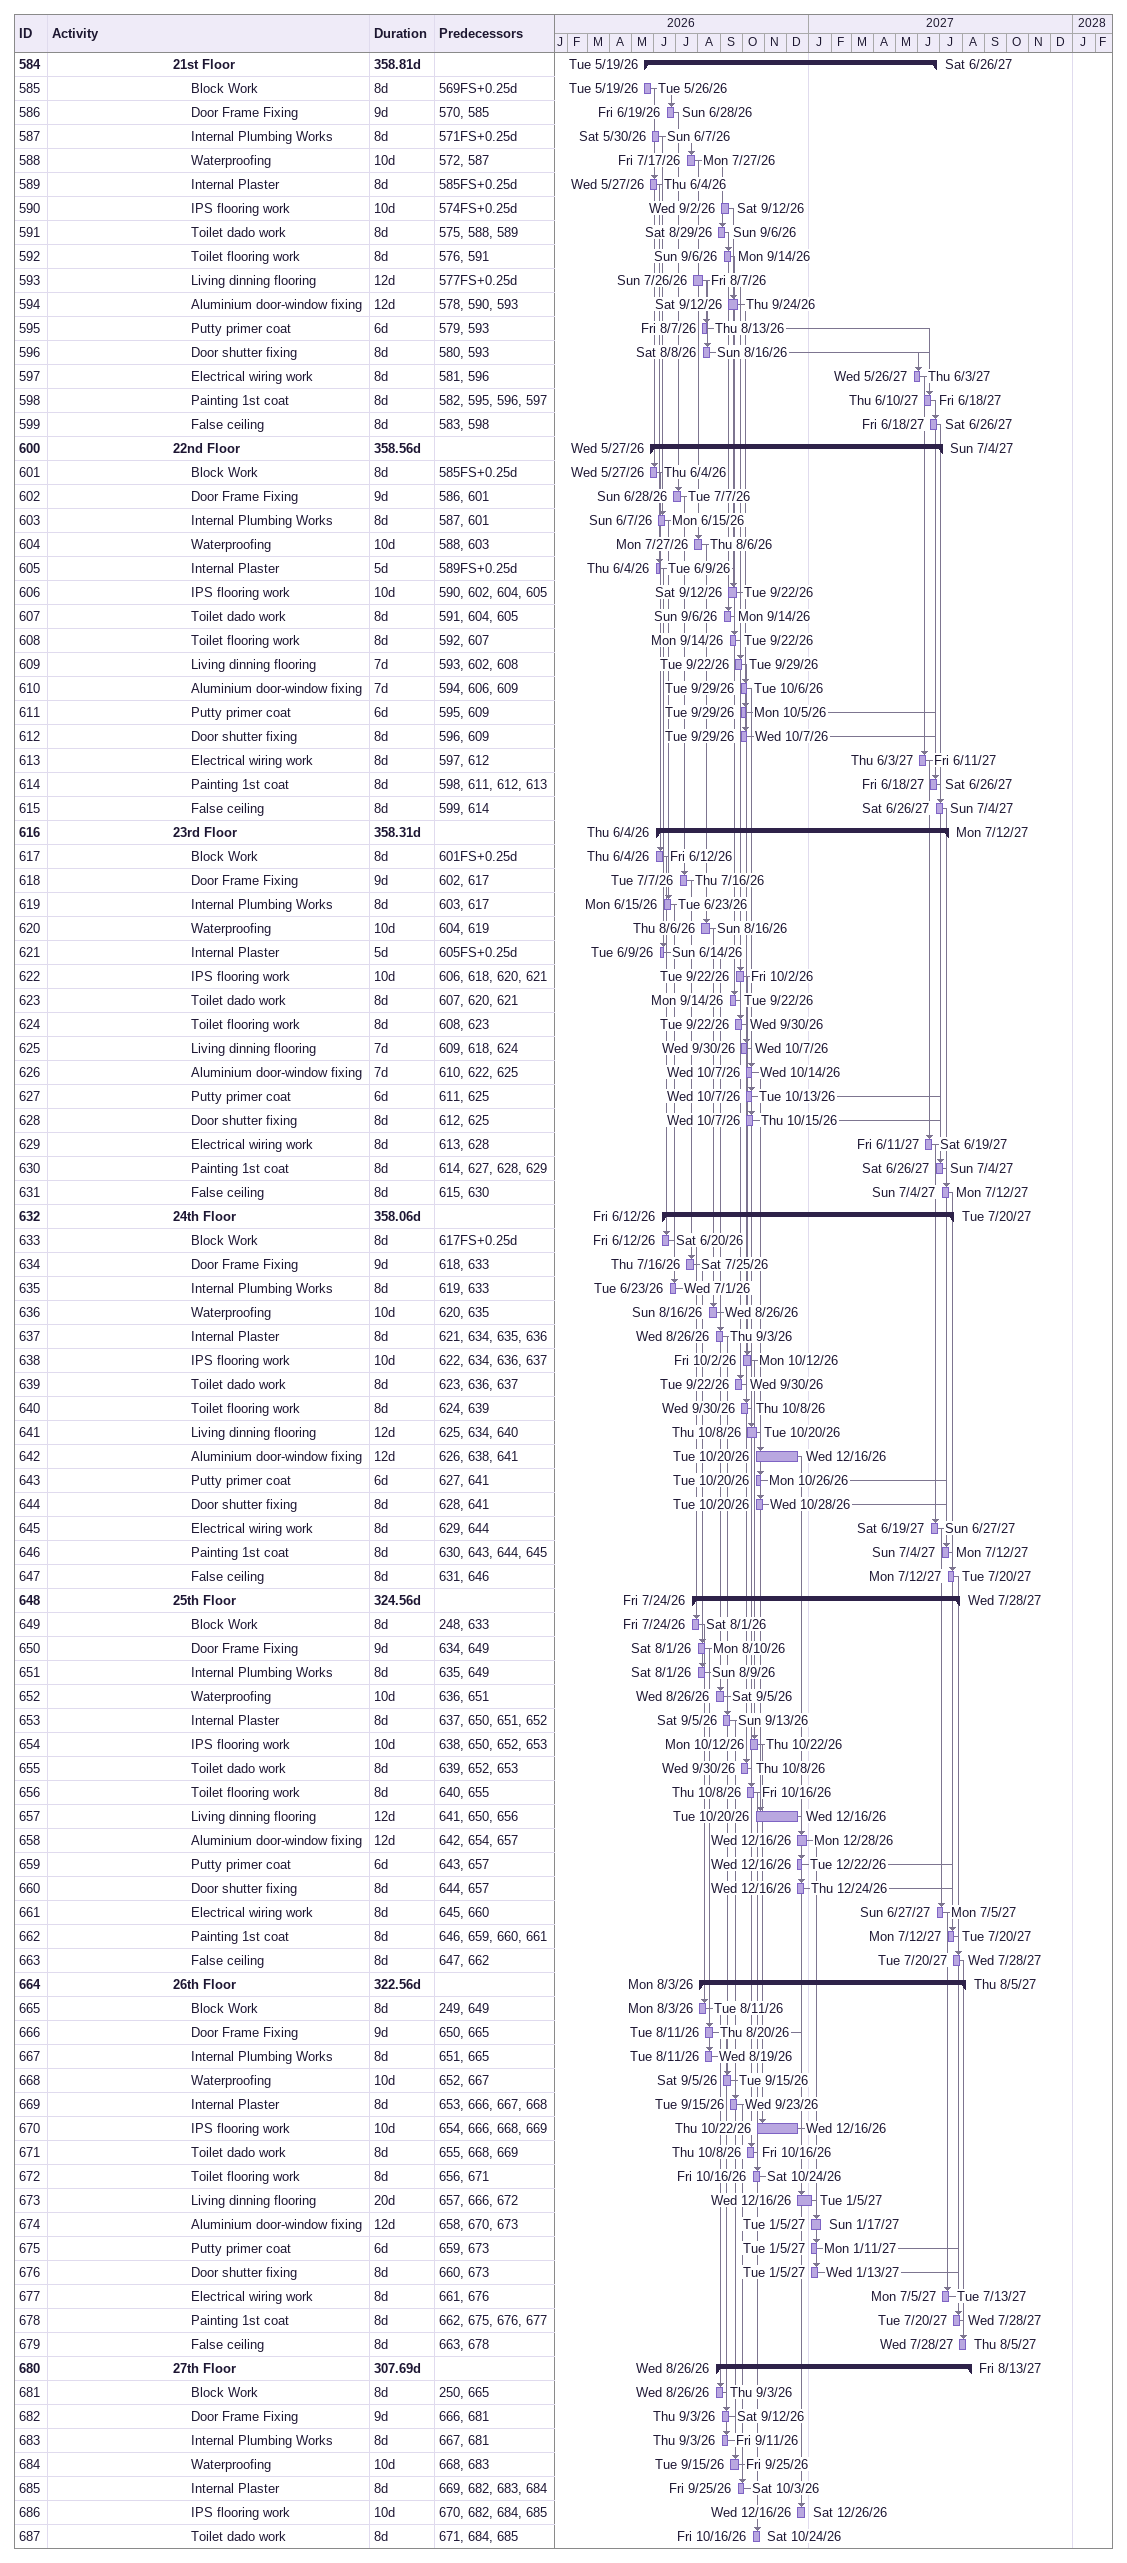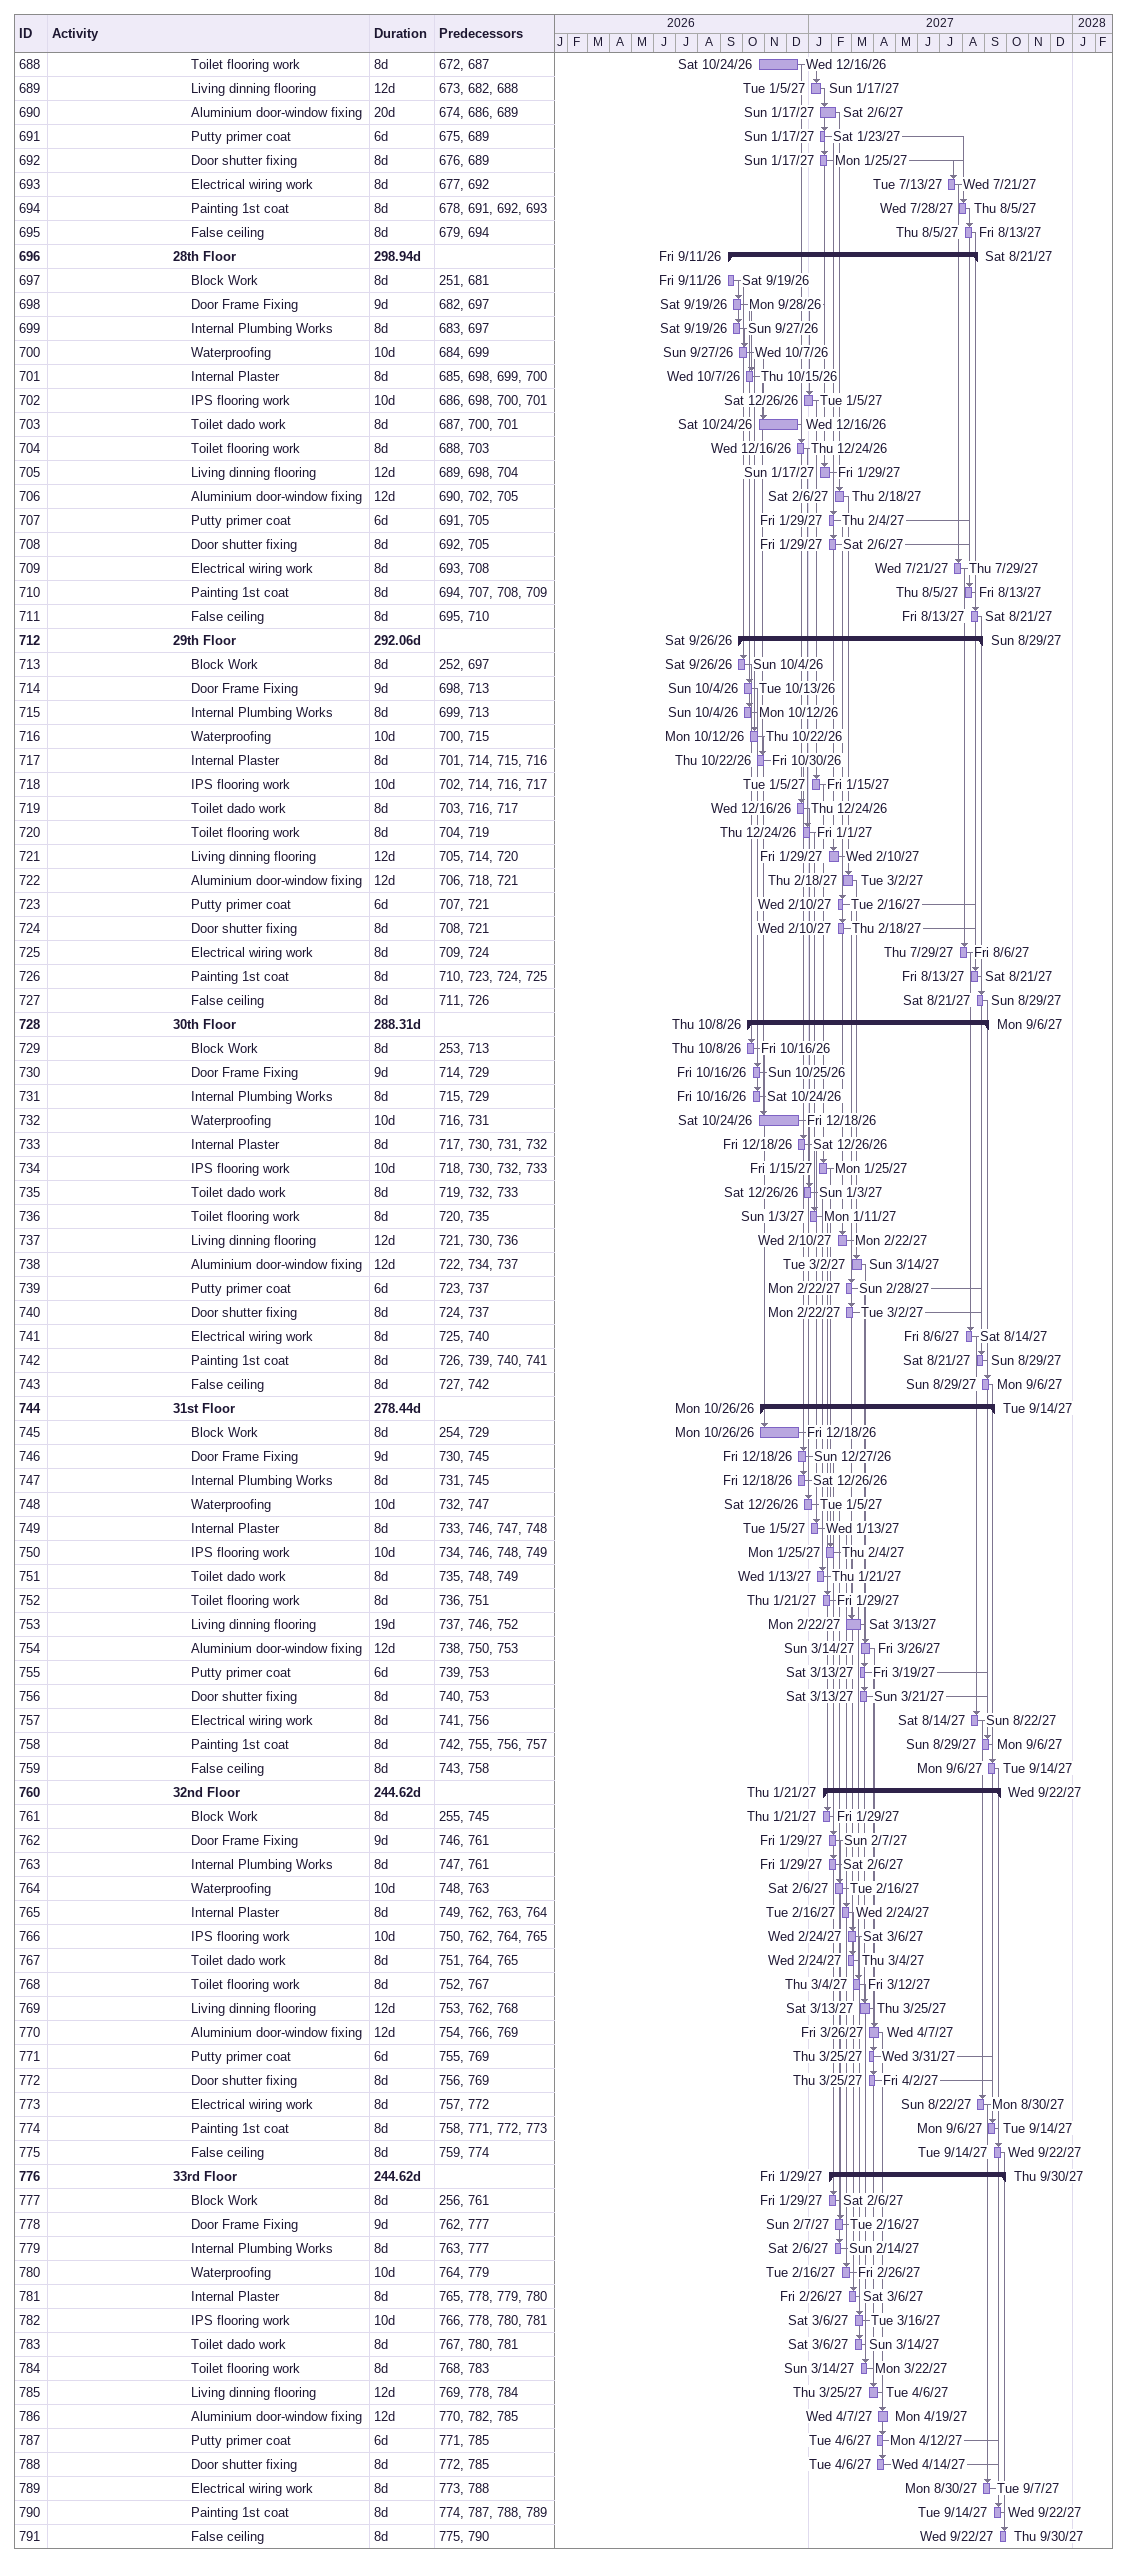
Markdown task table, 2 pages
| ID | Level | Task | Duration | Start | Finish | Predecessors |
|---|---|---|---|---|---|---|
| 584 | 8 | **21st Floor** | 358.81d | 2026-05-19 | 2027-06-26 |  |
| 585 | 9 | Block Work | 8d | 2026-05-19 | 2026-05-26 | 569FS+0.25d |
| 586 | 9 | Door Frame Fixing | 9d | 2026-06-19 | 2026-06-28 | 570, 585 |
| 587 | 9 | Internal Plumbing Works | 8d | 2026-05-30 | 2026-06-07 | 571FS+0.25d |
| 588 | 9 | Waterproofing | 10d | 2026-07-17 | 2026-07-27 | 572, 587 |
| 589 | 9 | Internal Plaster | 8d | 2026-05-27 | 2026-06-04 | 585FS+0.25d |
| 590 | 9 | IPS flooring work | 10d | 2026-09-02 | 2026-09-12 | 574FS+0.25d |
| 591 | 9 | Toilet dado work | 8d | 2026-08-29 | 2026-09-06 | 575, 588, 589 |
| 592 | 9 | Toilet flooring work | 8d | 2026-09-06 | 2026-09-14 | 576, 591 |
| 593 | 9 | Living dinning flooring | 12d | 2026-07-26 | 2026-08-07 | 577FS+0.25d |
| 594 | 9 | Aluminium door-window fixing | 12d | 2026-09-12 | 2026-09-24 | 578, 590, 593 |
| 595 | 9 | Putty primer coat | 6d | 2026-08-07 | 2026-08-13 | 579, 593 |
| 596 | 9 | Door shutter fixing | 8d | 2026-08-08 | 2026-08-16 | 580, 593 |
| 597 | 9 | Electrical wiring work | 8d | 2027-05-26 | 2027-06-03 | 581, 596 |
| 598 | 9 | Painting 1st coat | 8d | 2027-06-10 | 2027-06-18 | 582, 595, 596, 597 |
| 599 | 9 | False ceiling | 8d | 2027-06-18 | 2027-06-26 | 583, 598 |
| 600 | 8 | **22nd Floor** | 358.56d | 2026-05-27 | 2027-07-04 |  |
| 601 | 9 | Block Work | 8d | 2026-05-27 | 2026-06-04 | 585FS+0.25d |
| 602 | 9 | Door Frame Fixing | 9d | 2026-06-28 | 2026-07-07 | 586, 601 |
| 603 | 9 | Internal Plumbing Works | 8d | 2026-06-07 | 2026-06-15 | 587, 601 |
| 604 | 9 | Waterproofing | 10d | 2026-07-27 | 2026-08-06 | 588, 603 |
| 605 | 9 | Internal Plaster | 5d | 2026-06-04 | 2026-06-09 | 589FS+0.25d |
| 606 | 9 | IPS flooring work | 10d | 2026-09-12 | 2026-09-22 | 590, 602, 604, 605 |
| 607 | 9 | Toilet dado work | 8d | 2026-09-06 | 2026-09-14 | 591, 604, 605 |
| 608 | 9 | Toilet flooring work | 8d | 2026-09-14 | 2026-09-22 | 592, 607 |
| 609 | 9 | Living dinning flooring | 7d | 2026-09-22 | 2026-09-29 | 593, 602, 608 |
| 610 | 9 | Aluminium door-window fixing | 7d | 2026-09-29 | 2026-10-06 | 594, 606, 609 |
| 611 | 9 | Putty primer coat | 6d | 2026-09-29 | 2026-10-05 | 595, 609 |
| 612 | 9 | Door shutter fixing | 8d | 2026-09-29 | 2026-10-07 | 596, 609 |
| 613 | 9 | Electrical wiring work | 8d | 2027-06-03 | 2027-06-11 | 597, 612 |
| 614 | 9 | Painting 1st coat | 8d | 2027-06-18 | 2027-06-26 | 598, 611, 612, 613 |
| 615 | 9 | False ceiling | 8d | 2027-06-26 | 2027-07-04 | 599, 614 |
| 616 | 8 | **23rd Floor** | 358.31d | 2026-06-04 | 2027-07-12 |  |
| 617 | 9 | Block Work | 8d | 2026-06-04 | 2026-06-12 | 601FS+0.25d |
| 618 | 9 | Door Frame Fixing | 9d | 2026-07-07 | 2026-07-16 | 602, 617 |
| 619 | 9 | Internal Plumbing Works | 8d | 2026-06-15 | 2026-06-23 | 603, 617 |
| 620 | 9 | Waterproofing | 10d | 2026-08-06 | 2026-08-16 | 604, 619 |
| 621 | 9 | Internal Plaster | 5d | 2026-06-09 | 2026-06-14 | 605FS+0.25d |
| 622 | 9 | IPS flooring work | 10d | 2026-09-22 | 2026-10-02 | 606, 618, 620, 621 |
| 623 | 9 | Toilet dado work | 8d | 2026-09-14 | 2026-09-22 | 607, 620, 621 |
| 624 | 9 | Toilet flooring work | 8d | 2026-09-22 | 2026-09-30 | 608, 623 |
| 625 | 9 | Living dinning flooring | 7d | 2026-09-30 | 2026-10-07 | 609, 618, 624 |
| 626 | 9 | Aluminium door-window fixing | 7d | 2026-10-07 | 2026-10-14 | 610, 622, 625 |
| 627 | 9 | Putty primer coat | 6d | 2026-10-07 | 2026-10-13 | 611, 625 |
| 628 | 9 | Door shutter fixing | 8d | 2026-10-07 | 2026-10-15 | 612, 625 |
| 629 | 9 | Electrical wiring work | 8d | 2027-06-11 | 2027-06-19 | 613, 628 |
| 630 | 9 | Painting 1st coat | 8d | 2027-06-26 | 2027-07-04 | 614, 627, 628, 629 |
| 631 | 9 | False ceiling | 8d | 2027-07-04 | 2027-07-12 | 615, 630 |
| 632 | 8 | **24th Floor** | 358.06d | 2026-06-12 | 2027-07-20 |  |
| 633 | 9 | Block Work | 8d | 2026-06-12 | 2026-06-20 | 617FS+0.25d |
| 634 | 9 | Door Frame Fixing | 9d | 2026-07-16 | 2026-07-25 | 618, 633 |
| 635 | 9 | Internal Plumbing Works | 8d | 2026-06-23 | 2026-07-01 | 619, 633 |
| 636 | 9 | Waterproofing | 10d | 2026-08-16 | 2026-08-26 | 620, 635 |
| 637 | 9 | Internal Plaster | 8d | 2026-08-26 | 2026-09-03 | 621, 634, 635, 636 |
| 638 | 9 | IPS flooring work | 10d | 2026-10-02 | 2026-10-12 | 622, 634, 636, 637 |
| 639 | 9 | Toilet dado work | 8d | 2026-09-22 | 2026-09-30 | 623, 636, 637 |
| 640 | 9 | Toilet flooring work | 8d | 2026-09-30 | 2026-10-08 | 624, 639 |
| 641 | 9 | Living dinning flooring | 12d | 2026-10-08 | 2026-10-20 | 625, 634, 640 |
| 642 | 9 | Aluminium door-window fixing | 12d | 2026-10-20 | 2026-12-16 | 626, 638, 641 |
| 643 | 9 | Putty primer coat | 6d | 2026-10-20 | 2026-10-26 | 627, 641 |
| 644 | 9 | Door shutter fixing | 8d | 2026-10-20 | 2026-10-28 | 628, 641 |
| 645 | 9 | Electrical wiring work | 8d | 2027-06-19 | 2027-06-27 | 629, 644 |
| 646 | 9 | Painting 1st coat | 8d | 2027-07-04 | 2027-07-12 | 630, 643, 644, 645 |
| 647 | 9 | False ceiling | 8d | 2027-07-12 | 2027-07-20 | 631, 646 |
| 648 | 8 | **25th Floor** | 324.56d | 2026-07-24 | 2027-07-28 |  |
| 649 | 9 | Block Work | 8d | 2026-07-24 | 2026-08-01 | 248, 633 |
| 650 | 9 | Door Frame Fixing | 9d | 2026-08-01 | 2026-08-10 | 634, 649 |
| 651 | 9 | Internal Plumbing Works | 8d | 2026-08-01 | 2026-08-09 | 635, 649 |
| 652 | 9 | Waterproofing | 10d | 2026-08-26 | 2026-09-05 | 636, 651 |
| 653 | 9 | Internal Plaster | 8d | 2026-09-05 | 2026-09-13 | 637, 650, 651, 652 |
| 654 | 9 | IPS flooring work | 10d | 2026-10-12 | 2026-10-22 | 638, 650, 652, 653 |
| 655 | 9 | Toilet dado work | 8d | 2026-09-30 | 2026-10-08 | 639, 652, 653 |
| 656 | 9 | Toilet flooring work | 8d | 2026-10-08 | 2026-10-16 | 640, 655 |
| 657 | 9 | Living dinning flooring | 12d | 2026-10-20 | 2026-12-16 | 641, 650, 656 |
| 658 | 9 | Aluminium door-window fixing | 12d | 2026-12-16 | 2026-12-28 | 642, 654, 657 |
| 659 | 9 | Putty primer coat | 6d | 2026-12-16 | 2026-12-22 | 643, 657 |
| 660 | 9 | Door shutter fixing | 8d | 2026-12-16 | 2026-12-24 | 644, 657 |
| 661 | 9 | Electrical wiring work | 8d | 2027-06-27 | 2027-07-05 | 645, 660 |
| 662 | 9 | Painting 1st coat | 8d | 2027-07-12 | 2027-07-20 | 646, 659, 660, 661 |
| 663 | 9 | False ceiling | 8d | 2027-07-20 | 2027-07-28 | 647, 662 |
| 664 | 8 | **26th Floor** | 322.56d | 2026-08-03 | 2027-08-05 |  |
| 665 | 9 | Block Work | 8d | 2026-08-03 | 2026-08-11 | 249, 649 |
| 666 | 9 | Door Frame Fixing | 9d | 2026-08-11 | 2026-08-20 | 650, 665 |
| 667 | 9 | Internal Plumbing Works | 8d | 2026-08-11 | 2026-08-19 | 651, 665 |
| 668 | 9 | Waterproofing | 10d | 2026-09-05 | 2026-09-15 | 652, 667 |
| 669 | 9 | Internal Plaster | 8d | 2026-09-15 | 2026-09-23 | 653, 666, 667, 668 |
| 670 | 9 | IPS flooring work | 10d | 2026-10-22 | 2026-12-16 | 654, 666, 668, 669 |
| 671 | 9 | Toilet dado work | 8d | 2026-10-08 | 2026-10-16 | 655, 668, 669 |
| 672 | 9 | Toilet flooring work | 8d | 2026-10-16 | 2026-10-24 | 656, 671 |
| 673 | 9 | Living dinning flooring | 20d | 2026-12-16 | 2027-01-05 | 657, 666, 672 |
| 674 | 9 | Aluminium door-window fixing | 12d | 2027-01-05 | 2027-01-17 | 658, 670, 673 |
| 675 | 9 | Putty primer coat | 6d | 2027-01-05 | 2027-01-11 | 659, 673 |
| 676 | 9 | Door shutter fixing | 8d | 2027-01-05 | 2027-01-13 | 660, 673 |
| 677 | 9 | Electrical wiring work | 8d | 2027-07-05 | 2027-07-13 | 661, 676 |
| 678 | 9 | Painting 1st coat | 8d | 2027-07-20 | 2027-07-28 | 662, 675, 676, 677 |
| 679 | 9 | False ceiling | 8d | 2027-07-28 | 2027-08-05 | 663, 678 |
| 680 | 8 | **27th Floor** | 307.69d | 2026-08-26 | 2027-08-13 |  |
| 681 | 9 | Block Work | 8d | 2026-08-26 | 2026-09-03 | 250, 665 |
| 682 | 9 | Door Frame Fixing | 9d | 2026-09-03 | 2026-09-12 | 666, 681 |
| 683 | 9 | Internal Plumbing Works | 8d | 2026-09-03 | 2026-09-11 | 667, 681 |
| 684 | 9 | Waterproofing | 10d | 2026-09-15 | 2026-09-25 | 668, 683 |
| 685 | 9 | Internal Plaster | 8d | 2026-09-25 | 2026-10-03 | 669, 682, 683, 684 |
| 686 | 9 | IPS flooring work | 10d | 2026-12-16 | 2026-12-26 | 670, 682, 684, 685 |
| 687 | 9 | Toilet dado work | 8d | 2026-10-16 | 2026-10-24 | 671, 684, 685 |
| 688 | 9 | Toilet flooring work | 8d | 2026-10-24 | 2026-12-16 | 672, 687 |
| 689 | 9 | Living dinning flooring | 12d | 2027-01-05 | 2027-01-17 | 673, 682, 688 |
| 690 | 9 | Aluminium door-window fixing | 20d | 2027-01-17 | 2027-02-06 | 674, 686, 689 |
| 691 | 9 | Putty primer coat | 6d | 2027-01-17 | 2027-01-23 | 675, 689 |
| 692 | 9 | Door shutter fixing | 8d | 2027-01-17 | 2027-01-25 | 676, 689 |
| 693 | 9 | Electrical wiring work | 8d | 2027-07-13 | 2027-07-21 | 677, 692 |
| 694 | 9 | Painting 1st coat | 8d | 2027-07-28 | 2027-08-05 | 678, 691, 692, 693 |
| 695 | 9 | False ceiling | 8d | 2027-08-05 | 2027-08-13 | 679, 694 |
| 696 | 8 | **28th Floor** | 298.94d | 2026-09-11 | 2027-08-21 |  |
| 697 | 9 | Block Work | 8d | 2026-09-11 | 2026-09-19 | 251, 681 |
| 698 | 9 | Door Frame Fixing | 9d | 2026-09-19 | 2026-09-28 | 682, 697 |
| 699 | 9 | Internal Plumbing Works | 8d | 2026-09-19 | 2026-09-27 | 683, 697 |
| 700 | 9 | Waterproofing | 10d | 2026-09-27 | 2026-10-07 | 684, 699 |
| 701 | 9 | Internal Plaster | 8d | 2026-10-07 | 2026-10-15 | 685, 698, 699, 700 |
| 702 | 9 | IPS flooring work | 10d | 2026-12-26 | 2027-01-05 | 686, 698, 700, 701 |
| 703 | 9 | Toilet dado work | 8d | 2026-10-24 | 2026-12-16 | 687, 700, 701 |
| 704 | 9 | Toilet flooring work | 8d | 2026-12-16 | 2026-12-24 | 688, 703 |
| 705 | 9 | Living dinning flooring | 12d | 2027-01-17 | 2027-01-29 | 689, 698, 704 |
| 706 | 9 | Aluminium door-window fixing | 12d | 2027-02-06 | 2027-02-18 | 690, 702, 705 |
| 707 | 9 | Putty primer coat | 6d | 2027-01-29 | 2027-02-04 | 691, 705 |
| 708 | 9 | Door shutter fixing | 8d | 2027-01-29 | 2027-02-06 | 692, 705 |
| 709 | 9 | Electrical wiring work | 8d | 2027-07-21 | 2027-07-29 | 693, 708 |
| 710 | 9 | Painting 1st coat | 8d | 2027-08-05 | 2027-08-13 | 694, 707, 708, 709 |
| 711 | 9 | False ceiling | 8d | 2027-08-13 | 2027-08-21 | 695, 710 |
| 712 | 8 | **29th Floor** | 292.06d | 2026-09-26 | 2027-08-29 |  |
| 713 | 9 | Block Work | 8d | 2026-09-26 | 2026-10-04 | 252, 697 |
| 714 | 9 | Door Frame Fixing | 9d | 2026-10-04 | 2026-10-13 | 698, 713 |
| 715 | 9 | Internal Plumbing Works | 8d | 2026-10-04 | 2026-10-12 | 699, 713 |
| 716 | 9 | Waterproofing | 10d | 2026-10-12 | 2026-10-22 | 700, 715 |
| 717 | 9 | Internal Plaster | 8d | 2026-10-22 | 2026-10-30 | 701, 714, 715, 716 |
| 718 | 9 | IPS flooring work | 10d | 2027-01-05 | 2027-01-15 | 702, 714, 716, 717 |
| 719 | 9 | Toilet dado work | 8d | 2026-12-16 | 2026-12-24 | 703, 716, 717 |
| 720 | 9 | Toilet flooring work | 8d | 2026-12-24 | 2027-01-01 | 704, 719 |
| 721 | 9 | Living dinning flooring | 12d | 2027-01-29 | 2027-02-10 | 705, 714, 720 |
| 722 | 9 | Aluminium door-window fixing | 12d | 2027-02-18 | 2027-03-02 | 706, 718, 721 |
| 723 | 9 | Putty primer coat | 6d | 2027-02-10 | 2027-02-16 | 707, 721 |
| 724 | 9 | Door shutter fixing | 8d | 2027-02-10 | 2027-02-18 | 708, 721 |
| 725 | 9 | Electrical wiring work | 8d | 2027-07-29 | 2027-08-06 | 709, 724 |
| 726 | 9 | Painting 1st coat | 8d | 2027-08-13 | 2027-08-21 | 710, 723, 724, 725 |
| 727 | 9 | False ceiling | 8d | 2027-08-21 | 2027-08-29 | 711, 726 |
| 728 | 8 | **30th Floor** | 288.31d | 2026-10-08 | 2027-09-06 |  |
| 729 | 9 | Block Work | 8d | 2026-10-08 | 2026-10-16 | 253, 713 |
| 730 | 9 | Door Frame Fixing | 9d | 2026-10-16 | 2026-10-25 | 714, 729 |
| 731 | 9 | Internal Plumbing Works | 8d | 2026-10-16 | 2026-10-24 | 715, 729 |
| 732 | 9 | Waterproofing | 10d | 2026-10-24 | 2026-12-18 | 716, 731 |
| 733 | 9 | Internal Plaster | 8d | 2026-12-18 | 2026-12-26 | 717, 730, 731, 732 |
| 734 | 9 | IPS flooring work | 10d | 2027-01-15 | 2027-01-25 | 718, 730, 732, 733 |
| 735 | 9 | Toilet dado work | 8d | 2026-12-26 | 2027-01-03 | 719, 732, 733 |
| 736 | 9 | Toilet flooring work | 8d | 2027-01-03 | 2027-01-11 | 720, 735 |
| 737 | 9 | Living dinning flooring | 12d | 2027-02-10 | 2027-02-22 | 721, 730, 736 |
| 738 | 9 | Aluminium door-window fixing | 12d | 2027-03-02 | 2027-03-14 | 722, 734, 737 |
| 739 | 9 | Putty primer coat | 6d | 2027-02-22 | 2027-02-28 | 723, 737 |
| 740 | 9 | Door shutter fixing | 8d | 2027-02-22 | 2027-03-02 | 724, 737 |
| 741 | 9 | Electrical wiring work | 8d | 2027-08-06 | 2027-08-14 | 725, 740 |
| 742 | 9 | Painting 1st coat | 8d | 2027-08-21 | 2027-08-29 | 726, 739, 740, 741 |
| 743 | 9 | False ceiling | 8d | 2027-08-29 | 2027-09-06 | 727, 742 |
| 744 | 8 | **31st Floor** | 278.44d | 2026-10-26 | 2027-09-14 |  |
| 745 | 9 | Block Work | 8d | 2026-10-26 | 2026-12-18 | 254, 729 |
| 746 | 9 | Door Frame Fixing | 9d | 2026-12-18 | 2026-12-27 | 730, 745 |
| 747 | 9 | Internal Plumbing Works | 8d | 2026-12-18 | 2026-12-26 | 731, 745 |
| 748 | 9 | Waterproofing | 10d | 2026-12-26 | 2027-01-05 | 732, 747 |
| 749 | 9 | Internal Plaster | 8d | 2027-01-05 | 2027-01-13 | 733, 746, 747, 748 |
| 750 | 9 | IPS flooring work | 10d | 2027-01-25 | 2027-02-04 | 734, 746, 748, 749 |
| 751 | 9 | Toilet dado work | 8d | 2027-01-13 | 2027-01-21 | 735, 748, 749 |
| 752 | 9 | Toilet flooring work | 8d | 2027-01-21 | 2027-01-29 | 736, 751 |
| 753 | 9 | Living dinning flooring | 19d | 2027-02-22 | 2027-03-13 | 737, 746, 752 |
| 754 | 9 | Aluminium door-window fixing | 12d | 2027-03-14 | 2027-03-26 | 738, 750, 753 |
| 755 | 9 | Putty primer coat | 6d | 2027-03-13 | 2027-03-19 | 739, 753 |
| 756 | 9 | Door shutter fixing | 8d | 2027-03-13 | 2027-03-21 | 740, 753 |
| 757 | 9 | Electrical wiring work | 8d | 2027-08-14 | 2027-08-22 | 741, 756 |
| 758 | 9 | Painting 1st coat | 8d | 2027-08-29 | 2027-09-06 | 742, 755, 756, 757 |
| 759 | 9 | False ceiling | 8d | 2027-09-06 | 2027-09-14 | 743, 758 |
| 760 | 8 | **32nd Floor** | 244.62d | 2027-01-21 | 2027-09-22 |  |
| 761 | 9 | Block Work | 8d | 2027-01-21 | 2027-01-29 | 255, 745 |
| 762 | 9 | Door Frame Fixing | 9d | 2027-01-29 | 2027-02-07 | 746, 761 |
| 763 | 9 | Internal Plumbing Works | 8d | 2027-01-29 | 2027-02-06 | 747, 761 |
| 764 | 9 | Waterproofing | 10d | 2027-02-06 | 2027-02-16 | 748, 763 |
| 765 | 9 | Internal Plaster | 8d | 2027-02-16 | 2027-02-24 | 749, 762, 763, 764 |
| 766 | 9 | IPS flooring work | 10d | 2027-02-24 | 2027-03-06 | 750, 762, 764, 765 |
| 767 | 9 | Toilet dado work | 8d | 2027-02-24 | 2027-03-04 | 751, 764, 765 |
| 768 | 9 | Toilet flooring work | 8d | 2027-03-04 | 2027-03-12 | 752, 767 |
| 769 | 9 | Living dinning flooring | 12d | 2027-03-13 | 2027-03-25 | 753, 762, 768 |
| 770 | 9 | Aluminium door-window fixing | 12d | 2027-03-26 | 2027-04-07 | 754, 766, 769 |
| 771 | 9 | Putty primer coat | 6d | 2027-03-25 | 2027-03-31 | 755, 769 |
| 772 | 9 | Door shutter fixing | 8d | 2027-03-25 | 2027-04-02 | 756, 769 |
| 773 | 9 | Electrical wiring work | 8d | 2027-08-22 | 2027-08-30 | 757, 772 |
| 774 | 9 | Painting 1st coat | 8d | 2027-09-06 | 2027-09-14 | 758, 771, 772, 773 |
| 775 | 9 | False ceiling | 8d | 2027-09-14 | 2027-09-22 | 759, 774 |
| 776 | 8 | **33rd Floor** | 244.62d | 2027-01-29 | 2027-09-30 |  |
| 777 | 9 | Block Work | 8d | 2027-01-29 | 2027-02-06 | 256, 761 |
| 778 | 9 | Door Frame Fixing | 9d | 2027-02-07 | 2027-02-16 | 762, 777 |
| 779 | 9 | Internal Plumbing Works | 8d | 2027-02-06 | 2027-02-14 | 763, 777 |
| 780 | 9 | Waterproofing | 10d | 2027-02-16 | 2027-02-26 | 764, 779 |
| 781 | 9 | Internal Plaster | 8d | 2027-02-26 | 2027-03-06 | 765, 778, 779, 780 |
| 782 | 9 | IPS flooring work | 10d | 2027-03-06 | 2027-03-16 | 766, 778, 780, 781 |
| 783 | 9 | Toilet dado work | 8d | 2027-03-06 | 2027-03-14 | 767, 780, 781 |
| 784 | 9 | Toilet flooring work | 8d | 2027-03-14 | 2027-03-22 | 768, 783 |
| 785 | 9 | Living dinning flooring | 12d | 2027-03-25 | 2027-04-06 | 769, 778, 784 |
| 786 | 9 | Aluminium door-window fixing | 12d | 2027-04-07 | 2027-04-19 | 770, 782, 785 |
| 787 | 9 | Putty primer coat | 6d | 2027-04-06 | 2027-04-12 | 771, 785 |
| 788 | 9 | Door shutter fixing | 8d | 2027-04-06 | 2027-04-14 | 772, 785 |
| 789 | 9 | Electrical wiring work | 8d | 2027-08-30 | 2027-09-07 | 773, 788 |
| 790 | 9 | Painting 1st coat | 8d | 2027-09-14 | 2027-09-22 | 774, 787, 788, 789 |
| 791 | 9 | False ceiling | 8d | 2027-09-22 | 2027-09-30 | 775, 790 |
